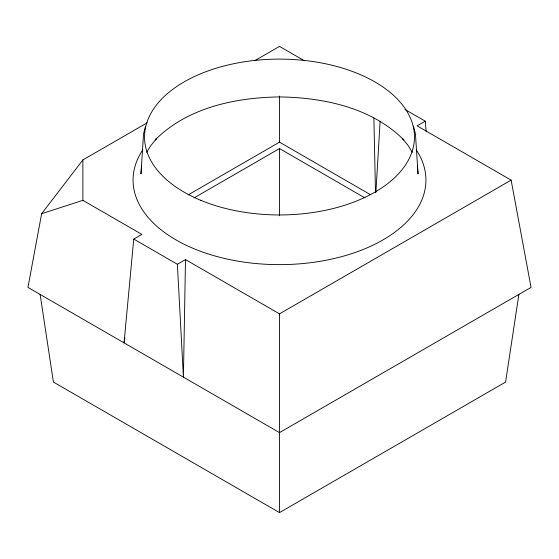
<?xml version="1.0" encoding="UTF-8"?>
<svg xmlns="http://www.w3.org/2000/svg" width="559" height="559" viewBox="0 0 559 559"><rect width="100%" height="100%" fill="white"/><g stroke="black" fill="none" stroke-linecap="round" stroke-linejoin="round"><path stroke-width="0.84" d="M147.164 122.805L82.886 159.916L41.639 213.699L27.95 287.389L279.5 432.617L531.05 287.389L511.129 180.131L279.5 313.858L185.49 259.586L183.415 377.143L177.378 264.267L133.762 239.091L124.035 342.863L124.315 341.137M375.893 192.415L380.127 121.184M141.616 166.128L140.952 173.968L143.558 133.846L145.529 126.187M518.899 294.272L505.588 382.07L279.5 512.603L53.412 382.07L40.101 294.272M124.601 339.418L124.881 337.699M146.661 152.321L150.846 145.564L156.688 138.429L155.157 139.946C187.384 107.587 235.325 97.559 279.5 96.917C323.675 97.559 371.616 107.587 403.843 139.946L402.312 138.429L408.154 145.564L412.339 152.321M254.548 60.805L279.5 46.397L304.32 60.728M188.097 194.93L279.5 142.154L370.331 194.595M194.064 197.9L279.5 148.568L364.936 197.9M133.762 239.091L141.874 234.403L82.886 200.346L41.639 213.699M177.378 264.267L185.49 259.586M426.154 131.554L425.238 121.17L417.126 125.852L511.129 180.131M404.933 109.445L425.238 121.17M413.471 126.187L415.442 133.846L418.048 173.968L417.384 166.128M373.88 117.984L375.473 192.436M279.5 96.022L279.5 142.154M279.5 148.568L279.5 215.76M279.5 313.858L279.5 512.603M82.886 159.916L82.886 200.346M416.231 149.84A146.423 84.535 0 0 1 279.5 264.631A146.423 84.535 0 0 1 142.769 149.84M200.891 200.367A134.964 77.918 0 0 0 413.814 144.662A134.964 77.918 0 0 0 223.803 66.053A134.964 77.918 0 0 0 200.891 200.367"/></g></svg>
